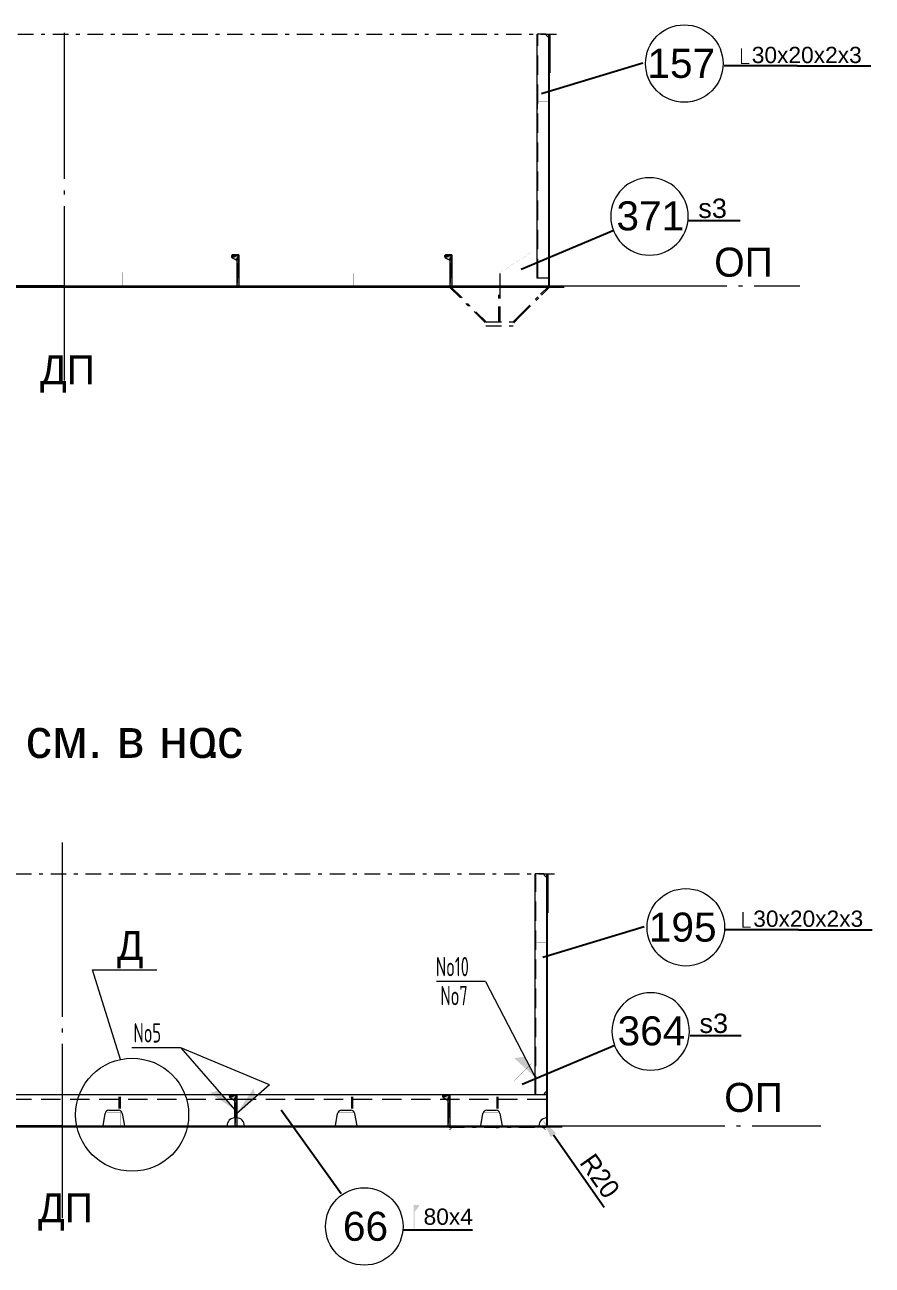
# Model space of a CAD drawing. Header units: millimetres. Extents: x 149544 to 197467, y -3118 to 25363.
# Drawn here: x 171297 to 173484, y 644 to 3846 of the extents above; entities that cross this region are included whole.
import ezdxf

# ---------------------------------------------------------------- set-up
doc = ezdxf.new("R2010")
doc.units = ezdxf.units.MM
doc.header["$MEASUREMENT"] = 0
for name, pattern in [('K5LT32768', [0]), ('K5LT32769', [0]), ('K5LT32781', [90, 40, -20, 10, -20]), ('K5LT32790', [520, 450, -30, 10, -30]), ('K5LT32791', [0]), ('K5LT32793', [10, 5, -5]), ('K5LT32795', [75, 50, -25])]:
    doc.linetypes.add(name, pattern=pattern)
doc.layers.add('pen_035', color=1, linetype='Continuous')
doc.layers.add('pen_7', color=1, linetype='Continuous')
doc.layers.add('рабочие', color=250, linetype='Continuous', lineweight=20)
doc.styles.add('KTEXTSTYLE', font='GOST_AU.SHX', dxfattribs={"width": 0.96, "height": 5})
doc.styles.add('style5', font='arial.ttf', dxfattribs={"height": 3})
doc.dimstyles.new('PB20', dxfattribs={"dimscale": 20, "dimtxt": 2.5, "dimasz": 2.5, "dimexe": 1.25, "dimexo": 0, "dimtad": 1, "dimdec": 0, "dimtxsty": 'Standard', "dimcen": 2.5, "dimclrd": 7, "dimclre": 7, "dimclrt": 4, "dimadec": 0, "dimazin": 0, "dimtfac": 1, "dimtdec": 0, "dimtmove": 0, "dimatfit": 3, "dimfxl": 1.25, "dimarcsym": 0})

# ---------------------------------------------------------------- blocks, each defined once
blk = doc.blocks.new('*D2310')
at = {"color": 7, "lineweight": -2}
blk.add_line((172792.2, 793.1), (172661, 979.4), dxfattribs=at)
at = {"color": 7}
blk.add_solid([(172667.9, 984.2), (172654.2, 974.6), (172632.3, 1020.3)], dxfattribs=at)
at = {"layer": 'Defpoints', "color": 0}
for p in [(172632.3, 1020.3), (172643.8, 1003.9)]:
    blk.add_point(p, dxfattribs=at)
at = {"color": 4, "insert": (172780.9, 874.2), "char_height": 50, "attachment_point": 5, "rotation": 305.1528}
blk.add_mtext('\\H50.0;\\W0.965;\\Q0;R\\H50.0;\\W0.965;\\Q0;\\Q0;20', dxfattribs=at)
blk = doc.blocks.new('U792')
at = {"layer": 'pen_035', "color": 1, "linetype": 'K5LT32769', "lineweight": 18, "true_color": 0xff0000}
for p in [(-179298.1, -14813.6), (-179313.1, -14813.6)]:
    blk.add_line(p, (-179314.8, -14814), dxfattribs=at)
blk = doc.blocks.new('U793')
at = {"layer": 'pen_035', "color": 1, "linetype": 'K5LT32769', "lineweight": 18, "true_color": 0xff0000}
for p in [(-179298.1, -14813.6), (-179314.8, -14814)]:
    blk.add_line(p, (-179316.1, -14815), dxfattribs=at)
blk = doc.blocks.new('U794')
at = {"layer": 'pen_035', "color": 1, "linetype": 'K5LT32769', "lineweight": 18, "true_color": 0xff0000}
for p in [(-179298.1, -14813.6), (-179316.1, -14815)]:
    blk.add_line(p, (-179316.9, -14816.6), dxfattribs=at)
blk = doc.blocks.new('U795')
at = {"layer": 'pen_035', "color": 1, "linetype": 'K5LT32769', "lineweight": 18, "true_color": 0xff0000}
for p in [(-179298.1, -14813.6), (-179316.9, -14816.6)]:
    blk.add_line(p, (-179317, -14818.3), dxfattribs=at)
blk = doc.blocks.new('U796')
at = {"layer": 'pen_035', "color": 1, "linetype": 'K5LT32769', "lineweight": 18, "true_color": 0xff0000}
for p in [(-179317, -14818.3), (-179298.1, -14813.6)]:
    blk.add_line(p, (-179316.3, -14819.9), dxfattribs=at)
blk = doc.blocks.new('U797')
at = {"layer": 'pen_035', "color": 1, "linetype": 'K5LT32769', "lineweight": 18, "true_color": 0xff0000}
for p in [(-179316.3, -14819.9), (-179298.1, -14813.6)]:
    blk.add_line(p, (-179315.1, -14821.1), dxfattribs=at)
blk = doc.blocks.new('U798')
at = {"layer": 'pen_035', "color": 1, "linetype": 'K5LT32769', "lineweight": 18, "true_color": 0xff0000}
for p in [(-179315.1, -14821.1), (-179298.1, -14813.6)]:
    blk.add_line(p, (-179305.1, -14826.8), dxfattribs=at)
blk = doc.blocks.new('U799')
at = {"layer": 'pen_035', "color": 1, "linetype": 'K5LT32769', "lineweight": 18, "true_color": 0xff0000}
for p in [(-179298.1, -14813.6), (-179305.1, -14826.8)]:
    blk.add_line(p, (-179304, -14827.7), dxfattribs=at)
blk = doc.blocks.new('U800')
at = {"layer": 'pen_035', "color": 1, "linetype": 'K5LT32769', "lineweight": 18, "true_color": 0xff0000}
for p in [(-179298.1, -14813.6), (-179304, -14827.7)]:
    blk.add_line(p, (-179303.3, -14828.9), dxfattribs=at)
blk = doc.blocks.new('U801')
at = {"layer": 'pen_035', "color": 1, "linetype": 'K5LT32769', "lineweight": 18, "true_color": 0xff0000}
for p in [(-179298.1, -14813.6), (-179303.3, -14828.9)]:
    blk.add_line(p, (-179303.1, -14830.3), dxfattribs=at)
blk = doc.blocks.new('U802')
at = {"layer": 'pen_035', "color": 1, "linetype": 'K5LT32769', "lineweight": 18, "true_color": 0xff0000}
for p in [(-179298.1, -14813.6), (-179303.1, -14830.3)]:
    blk.add_line(p, (-179303.1, -14893.6), dxfattribs=at)
blk = doc.blocks.new('U803')
at = {"layer": 'pen_035', "color": 1, "linetype": 'K5LT32769', "lineweight": 18, "true_color": 0xff0000}
for p, q in [((-179298.1, -14813.6), (-179303.1, -14893.6)), ((-179298.1, -14813.6), (-179298.1, -14893.6)), ((-179303.1, -14893.6), (-179298.1, -14893.6))]:
    blk.add_line(p, q, dxfattribs=at)
blk = doc.blocks.new('U812')
at = {"layer": 'pen_035', "color": 1, "linetype": 'K5LT32769', "lineweight": 18, "true_color": 0xff0000}
for p in [(-178748.1, -14813.6), (-178763.1, -14813.6)]:
    blk.add_line(p, (-178764.8, -14814), dxfattribs=at)
blk = doc.blocks.new('U813')
at = {"layer": 'pen_035', "color": 1, "linetype": 'K5LT32769', "lineweight": 18, "true_color": 0xff0000}
for p in [(-178748.1, -14813.6), (-178764.8, -14814)]:
    blk.add_line(p, (-178766.1, -14815), dxfattribs=at)
blk = doc.blocks.new('U814')
at = {"layer": 'pen_035', "color": 1, "linetype": 'K5LT32769', "lineweight": 18, "true_color": 0xff0000}
for p in [(-178748.1, -14813.6), (-178766.1, -14815)]:
    blk.add_line(p, (-178766.9, -14816.6), dxfattribs=at)
blk = doc.blocks.new('U815')
at = {"layer": 'pen_035', "color": 1, "linetype": 'K5LT32769', "lineweight": 18, "true_color": 0xff0000}
for p in [(-178748.1, -14813.6), (-178766.9, -14816.6)]:
    blk.add_line(p, (-178767, -14818.3), dxfattribs=at)
blk = doc.blocks.new('U816')
at = {"layer": 'pen_035', "color": 1, "linetype": 'K5LT32769', "lineweight": 18, "true_color": 0xff0000}
for p in [(-178767, -14818.3), (-178748.1, -14813.6)]:
    blk.add_line(p, (-178766.3, -14819.9), dxfattribs=at)
blk = doc.blocks.new('U817')
at = {"layer": 'pen_035', "color": 1, "linetype": 'K5LT32769', "lineweight": 18, "true_color": 0xff0000}
for p in [(-178766.3, -14819.9), (-178748.1, -14813.6)]:
    blk.add_line(p, (-178765.1, -14821.1), dxfattribs=at)
blk = doc.blocks.new('U818')
at = {"layer": 'pen_035', "color": 1, "linetype": 'K5LT32769', "lineweight": 18, "true_color": 0xff0000}
for p in [(-178765.1, -14821.1), (-178748.1, -14813.6)]:
    blk.add_line(p, (-178755.1, -14826.8), dxfattribs=at)
blk = doc.blocks.new('U819')
at = {"layer": 'pen_035', "color": 1, "linetype": 'K5LT32769', "lineweight": 18, "true_color": 0xff0000}
for p in [(-178748.1, -14813.6), (-178755.1, -14826.8)]:
    blk.add_line(p, (-178754, -14827.7), dxfattribs=at)
blk = doc.blocks.new('U820')
at = {"layer": 'pen_035', "color": 1, "linetype": 'K5LT32769', "lineweight": 18, "true_color": 0xff0000}
for p in [(-178748.1, -14813.6), (-178754, -14827.7)]:
    blk.add_line(p, (-178753.3, -14828.9), dxfattribs=at)
blk = doc.blocks.new('U821')
at = {"layer": 'pen_035', "color": 1, "linetype": 'K5LT32769', "lineweight": 18, "true_color": 0xff0000}
for p in [(-178748.1, -14813.6), (-178753.3, -14828.9)]:
    blk.add_line(p, (-178753.1, -14830.3), dxfattribs=at)
blk = doc.blocks.new('U822')
at = {"layer": 'pen_035', "color": 1, "linetype": 'K5LT32769', "lineweight": 18, "true_color": 0xff0000}
for p in [(-178748.1, -14813.6), (-178753.1, -14830.3)]:
    blk.add_line(p, (-178753.1, -14893.6), dxfattribs=at)
blk = doc.blocks.new('U823')
at = {"layer": 'pen_035', "color": 1, "linetype": 'K5LT32769', "lineweight": 18, "true_color": 0xff0000}
for p, q in [((-178748.1, -14813.6), (-178753.1, -14893.6)), ((-178748.1, -14813.6), (-178748.1, -14893.6)), ((-178753.1, -14893.6), (-178748.1, -14893.6))]:
    blk.add_line(p, q, dxfattribs=at)
blk = doc.blocks.new('U712')
at = {"layer": 'pen_035', "color": 1, "linetype": 'K5LT32769', "lineweight": 18, "true_color": 0xff0000}
for p in [(-179295.1, -16906.7), (-179310.1, -16906.7)]:
    blk.add_line(p, (-179311.8, -16907.1), dxfattribs=at)
blk = doc.blocks.new('U713')
at = {"layer": 'pen_035', "color": 1, "linetype": 'K5LT32769', "lineweight": 18, "true_color": 0xff0000}
for p in [(-179295.1, -16906.7), (-179311.8, -16907.1)]:
    blk.add_line(p, (-179313.1, -16908.2), dxfattribs=at)
blk = doc.blocks.new('U714')
at = {"layer": 'pen_035', "color": 1, "linetype": 'K5LT32769', "lineweight": 18, "true_color": 0xff0000}
for p in [(-179295.1, -16906.7), (-179313.1, -16908.2)]:
    blk.add_line(p, (-179313.9, -16909.7), dxfattribs=at)
blk = doc.blocks.new('U715')
at = {"layer": 'pen_035', "color": 1, "linetype": 'K5LT32769', "lineweight": 18, "true_color": 0xff0000}
for p in [(-179295.1, -16906.7), (-179313.9, -16909.7)]:
    blk.add_line(p, (-179314, -16911.4), dxfattribs=at)
blk = doc.blocks.new('U716')
at = {"layer": 'pen_035', "color": 1, "linetype": 'K5LT32769', "lineweight": 18, "true_color": 0xff0000}
for p in [(-179295.1, -16906.7), (-179314, -16911.4)]:
    blk.add_line(p, (-179313.4, -16913), dxfattribs=at)
blk = doc.blocks.new('U717')
at = {"layer": 'pen_035', "color": 1, "linetype": 'K5LT32769', "lineweight": 18, "true_color": 0xff0000}
for p in [(-179295.1, -16906.7), (-179313.4, -16913)]:
    blk.add_line(p, (-179312.1, -16914.2), dxfattribs=at)
blk = doc.blocks.new('U718')
at = {"layer": 'pen_035', "color": 1, "linetype": 'K5LT32769', "lineweight": 18, "true_color": 0xff0000}
for p in [(-179295.1, -16906.7), (-179312.1, -16914.2)]:
    blk.add_line(p, (-179302.1, -16920), dxfattribs=at)
blk = doc.blocks.new('U719')
at = {"layer": 'pen_035', "color": 1, "linetype": 'K5LT32769', "lineweight": 18, "true_color": 0xff0000}
for p in [(-179295.1, -16906.7), (-179302.1, -16920)]:
    blk.add_line(p, (-179301, -16920.9), dxfattribs=at)
blk = doc.blocks.new('U720')
at = {"layer": 'pen_035', "color": 1, "linetype": 'K5LT32769', "lineweight": 18, "true_color": 0xff0000}
for p in [(-179295.1, -16906.7), (-179301, -16920.9)]:
    blk.add_line(p, (-179300.3, -16922.1), dxfattribs=at)
blk = doc.blocks.new('U721')
at = {"layer": 'pen_035', "color": 1, "linetype": 'K5LT32769', "lineweight": 18, "true_color": 0xff0000}
for p in [(-179295.1, -16906.7), (-179300.3, -16922.1)]:
    blk.add_line(p, (-179300.1, -16923.4), dxfattribs=at)
blk = doc.blocks.new('U722')
at = {"layer": 'pen_035', "color": 1, "linetype": 'K5LT32769', "lineweight": 18, "true_color": 0xff0000}
for p in [(-179295.1, -16906.7), (-179300.1, -16923.4)]:
    blk.add_line(p, (-179300.1, -16986.7), dxfattribs=at)
blk = doc.blocks.new('U723')
at = {"layer": 'pen_035', "color": 1, "linetype": 'K5LT32769', "lineweight": 18, "true_color": 0xff0000}
for p, q in [((-179295.1, -16906.7), (-179300.1, -16986.7)), ((-179295.1, -16906.7), (-179295.1, -16986.7)), ((-179300.1, -16986.7), (-179295.1, -16986.7))]:
    blk.add_line(p, q, dxfattribs=at)
blk = doc.blocks.new('U732')
at = {"layer": 'pen_035', "color": 1, "linetype": 'K5LT32769', "lineweight": 18, "true_color": 0xff0000}
for p in [(-178745.1, -16906.7), (-178760.1, -16906.7)]:
    blk.add_line(p, (-178761.8, -16907.1), dxfattribs=at)
blk = doc.blocks.new('U733')
at = {"layer": 'pen_035', "color": 1, "linetype": 'K5LT32769', "lineweight": 18, "true_color": 0xff0000}
for p in [(-178745.1, -16906.7), (-178761.8, -16907.1)]:
    blk.add_line(p, (-178763.1, -16908.2), dxfattribs=at)
blk = doc.blocks.new('U734')
at = {"layer": 'pen_035', "color": 1, "linetype": 'K5LT32769', "lineweight": 18, "true_color": 0xff0000}
for p in [(-178745.1, -16906.7), (-178763.1, -16908.2)]:
    blk.add_line(p, (-178763.9, -16909.7), dxfattribs=at)
blk = doc.blocks.new('U735')
at = {"layer": 'pen_035', "color": 1, "linetype": 'K5LT32769', "lineweight": 18, "true_color": 0xff0000}
for p in [(-178745.1, -16906.7), (-178763.9, -16909.7)]:
    blk.add_line(p, (-178764, -16911.4), dxfattribs=at)
blk = doc.blocks.new('U736')
at = {"layer": 'pen_035', "color": 1, "linetype": 'K5LT32769', "lineweight": 18, "true_color": 0xff0000}
for p in [(-178745.1, -16906.7), (-178764, -16911.4)]:
    blk.add_line(p, (-178763.4, -16913), dxfattribs=at)
blk = doc.blocks.new('U737')
at = {"layer": 'pen_035', "color": 1, "linetype": 'K5LT32769', "lineweight": 18, "true_color": 0xff0000}
for p in [(-178745.1, -16906.7), (-178763.4, -16913)]:
    blk.add_line(p, (-178762.1, -16914.2), dxfattribs=at)
blk = doc.blocks.new('U738')
at = {"layer": 'pen_035', "color": 1, "linetype": 'K5LT32769', "lineweight": 18, "true_color": 0xff0000}
for p in [(-178745.1, -16906.7), (-178762.1, -16914.2)]:
    blk.add_line(p, (-178752.1, -16920), dxfattribs=at)
blk = doc.blocks.new('U739')
at = {"layer": 'pen_035', "color": 1, "linetype": 'K5LT32769', "lineweight": 18, "true_color": 0xff0000}
for p in [(-178745.1, -16906.7), (-178752.1, -16920)]:
    blk.add_line(p, (-178751, -16920.9), dxfattribs=at)
blk = doc.blocks.new('U740')
at = {"layer": 'pen_035', "color": 1, "linetype": 'K5LT32769', "lineweight": 18, "true_color": 0xff0000}
for p in [(-178745.1, -16906.7), (-178751, -16920.9)]:
    blk.add_line(p, (-178750.3, -16922.1), dxfattribs=at)
blk = doc.blocks.new('U741')
at = {"layer": 'pen_035', "color": 1, "linetype": 'K5LT32769', "lineweight": 18, "true_color": 0xff0000}
for p in [(-178745.1, -16906.7), (-178750.3, -16922.1)]:
    blk.add_line(p, (-178750.1, -16923.4), dxfattribs=at)
blk = doc.blocks.new('U742')
at = {"layer": 'pen_035', "color": 1, "linetype": 'K5LT32769', "lineweight": 18, "true_color": 0xff0000}
for p in [(-178745.1, -16906.7), (-178750.1, -16923.4)]:
    blk.add_line(p, (-178750.1, -16986.7), dxfattribs=at)
blk = doc.blocks.new('U743')
at = {"layer": 'pen_035', "color": 1, "linetype": 'K5LT32769', "lineweight": 18, "true_color": 0xff0000}
for p, q in [((-178745.1, -16906.7), (-178750.1, -16986.7)), ((-178745.1, -16906.7), (-178745.1, -16986.7)), ((-178750.1, -16986.7), (-178745.1, -16986.7))]:
    blk.add_line(p, q, dxfattribs=at)

msp = doc.modelspace()

# ---------------------------------------------------------------- hatches: boundary and pattern name
for points in [[(171849, 3172.1), (171844, 3172.1), (171844, 3235.4), (171843.7, 3236.8), (171843.1, 3238), (171842, 3238.9), (171832, 3244.7), (171830.7, 3245.9), (171830.1, 3247.5), (171830.1, 3249.2), (171830.9, 3250.7), (171832.3, 3251.8), (171834, 3252.1), (171849, 3252.1)], [(172399, 3172.1), (172394, 3172.1), (172394, 3235.4), (172393.7, 3236.8), (172393.1, 3238), (172392, 3238.9), (172382, 3244.7), (172380.7, 3245.9), (172380.1, 3247.5), (172380.1, 3249.2), (172380.9, 3250.7), (172382.3, 3251.8), (172384, 3252.1), (172399, 3252.1)], [(172586.6, 1181.6), (172559.7, 1178.7), (172613.8, 1128.9)], [(171796.6, 1094.5), (171774.7, 1088.6), (171838.8, 1045.2)], [(171893.1, 1078), (171887.1, 1099.9), (171843.8, 1035.9)], [(171843.8, 1003.9), (171838.8, 1003.9), (171838.8, 1067.2), (171838.5, 1068.6), (171837.8, 1069.8), (171836.8, 1070.7), (171826.8, 1076.5), (171825.5, 1077.6), (171824.8, 1079.2), (171824.9, 1081), (171825.7, 1082.5), (171827.1, 1083.5), (171828.8, 1083.9), (171843.8, 1083.9)], [(172393.8, 1003.9), (172388.8, 1003.9), (172388.8, 1067.2), (172388.5, 1068.6), (172387.8, 1069.8), (172386.8, 1070.7), (172376.8, 1076.5), (172375.5, 1077.6), (172374.8, 1079.2), (172374.9, 1081), (172375.7, 1082.5), (172377.1, 1083.5), (172378.8, 1083.9), (172393.8, 1083.9)]]:
    msp.add_hatch(color=0).paths.add_polyline_path(points)
at = {"layer": 'рабочие', "lineweight": 18}
h = msp.add_hatch(color=256, dxfattribs=at)
edge = h.paths.add_edge_path()
edge.add_line((172300.4, 738), (172302.9, 738))
edge.add_line((172302.9, 738), (172302.9, 779.2))
edge.add_arc((172309.3, 779.2), 6.4, 142.3567, 180, ccw=False)
edge.add_line((172304.3, 783.1), (172314, 795.8))
edge.add_arc((172312.5, 797), 1.92, 322.3567, 360)
edge.add_line((172314.4, 797), (172314.4, 797.7))
edge.add_arc((172312.5, 797.7), 1.92, 360, 450)
edge.add_line((172312.5, 799.6), (172300.4, 799.6))
edge.add_line((172300.4, 799.6), (172300.4, 738))

# ---------------------------------------------------------------- linework, layer by layer
at = {"color": 0, "linetype": 'K5LT32781', "lineweight": 18}
for p, q in [((170109, 3822.1), (172689, 3822.1)), ((172392.7, 3169.1), (172484.9, 3077)), ((172397, 3169.1), (172497, 3069.1)), ((172520, 3079.1), (172520, 3169.1)), ((172524, 3079.1), (172524, 3169.1)), ((172571.9, 3094), (172628.1, 3150.3)), ((172574, 3091.9), (172630.2, 3148.1)), ((172628.1, 3150.3), (172647, 3169.1)), ((172630.2, 3148.1), (172649.1, 3167)), ((172487, 3079.1), (172557, 3079.1)), ((172557, 3079.1), (172571.9, 3094)), ((172559.1, 3077), (172574, 3091.9)), ((172487, 3069.1), (172557, 3069.1)), ((170103.8, 1653.9), (172683.8, 1653.9)), ((172392.1, 1003.9), (172641.5, 1003.9)), ((172392.1, 1000.4), (172641.5, 1000.4)), ((172393.3, 995.2), (172394.5, 993.9)), ((172395.4, 997.3), (172396.6, 996)), ((172514.8, 998), (172514.8, 1000.1)), ((172514.8, 998), (172514.8, 1000.1)), ((172518.8, 998), (172518.8, 1000.1)), ((172518.8, 998), (172518.8, 1000.1)), ((172636.9, 996), (172638.2, 997.3)), ((172639, 993.9), (172640.3, 995.2))]:
    msp.add_line(p, q, dxfattribs=at)
at = {"color": 0, "linetype": 'K5LT32768', "lineweight": 18}
for p, q in [((171390.1, 3822.1), (171410, 3822.1)), ((171399, 3140.1), (171399, 3204.1)), ((172524, 3140.1), (172524, 3204.1)), ((171543.9, 1175.2), (171472, 1406.5)), ((171472, 1406.5), (171637.3, 1406.5)), ((172486.3, 1376.3), (172359.4, 1376.3)), ((172486.3, 1376.3), (172613.8, 1128.9)), ((171699.8, 1204.7), (171573, 1204.7)), ((171699.8, 1204.7), (171838.8, 1045.2)), ((171928.2, 1109.4), (171699.8, 1204.7)), ((171928.2, 1109.4), (171843.8, 1035.9)), ((171393.8, 971.9), (171393.8, 1035.9))]:
    msp.add_line(p, q, dxfattribs=at)
at = {"color": 0, "linetype": 'K5LT32790', "lineweight": 18}
for p, q in [((171399, 2928.2), (171399, 3825.1)), ((169019, 3172.1), (173297.3, 3172.1)), ((171393.8, 765), (171393.8, 1742.2)), ((169013.8, 1003.9), (173350.9, 1003.9))]:
    msp.add_line(p, q, dxfattribs=at)
at = {"color": 0, "linetype": 'K5LT32769', "lineweight": 18}
for p, q in [((172642, 3822.1), (172619, 3822.1)), ((172619, 3192.1), (172619, 3822.1)), ((172653, 3722.1), (172653, 3822.1)), ((172649, 3172.1), (172649, 3722.1)), ((172651, 3172.1), (172651, 3722.1)), ((170149, 3172.1), (172649, 3172.1)), ((172649, 3192.1), (172619, 3192.1)), ((172649, 3172.1), (172689, 3172.1)), ((170149, 3169.1), (172649, 3169.1)), ((172649, 3169.1), (172689, 3169.1)), ((172636.8, 1653.9), (172613.8, 1653.9)), ((172613.8, 1083.9), (172613.8, 1653.9)), ((172647.8, 1553.9), (172647.8, 1653.9)), ((172643.8, 1003.9), (172643.8, 1553.9)), ((172645.8, 1003.9), (172645.8, 1553.9)), ((171824.8, 1083.9), (170962.8, 1083.9)), ((171540.8, 1061.8), (171540.8, 1078.9)), ((171540.8, 1048.4), (171540.8, 1061.8)), ((171543.8, 1061.8), (171543.8, 1078.9)), ((171543.8, 1048.4), (171543.8, 1061.8)), ((171824.8, 1080.3), (171824.8, 1083.9)), ((171836.3, 1070.8), (171827.3, 1076)), ((171838.8, 1023.9), (171838.8, 1066.5)), ((171843.8, 1023.9), (171843.8, 1083.9)), ((172643.8, 1083.9), (171843.8, 1083.9)), ((172140.8, 1061.8), (172140.8, 1078.9)), ((172140.8, 1048.4), (172140.8, 1061.8)), ((172143.8, 1061.8), (172143.8, 1078.9)), ((172143.8, 1048.4), (172143.8, 1061.8)), ((172515.8, 1061.8), (172515.8, 1078.9)), ((172515.8, 1061.8), (172515.8, 1078.9)), ((172515.8, 1048.4), (172515.8, 1061.8)), ((172515.8, 1048.4), (172515.8, 1061.8)), ((172518.8, 1061.8), (172518.8, 1078.9)), ((172518.8, 1061.8), (172518.8, 1078.9)), ((172518.8, 1048.4), (172518.8, 1061.8)), ((172518.8, 1048.4), (172518.8, 1061.8)), ((172636.8, 1083.9), (172613.8, 1083.9)), ((172643.8, 1023.9), (172643.8, 1083.9)), ((171498.8, 1003.9), (171504.3, 1035.6)), ((171514.2, 1043.9), (171538.4, 1043.9)), ((171548.2, 1035.6), (171553.8, 1003.9)), ((172098.8, 1003.9), (172104.3, 1035.6)), ((172114.2, 1043.9), (172138.4, 1043.9)), ((172148.2, 1035.6), (172153.8, 1003.9)), ((172473.8, 1003.9), (172479.3, 1035.6)), ((172473.8, 1003.9), (172479.3, 1035.6)), ((172489.2, 1043.9), (172513.4, 1043.9)), ((172489.2, 1043.9), (172513.4, 1043.9)), ((172523.2, 1035.6), (172528.8, 1003.9)), ((172523.2, 1035.6), (172528.8, 1003.9)), ((170143.8, 1003.9), (172643.8, 1003.9)), ((170143.8, 1000.9), (172643.8, 1000.9)), ((172643.8, 1003.9), (172683.8, 1003.9)), ((172643.8, 1000.9), (172683.8, 1000.9))]:
    msp.add_line(p, q, dxfattribs=at)
at = {"color": 0, "linetype": 'K5LT32795', "lineweight": 18}
for p, q in [((172621, 3192.1), (172621, 3823.3)), ((172615.8, 1082.8), (172615.8, 1655.1)), ((171838.8, 1071.9), (170948.8, 1071.9)), ((172643.8, 1071.9), (171843.8, 1071.9))]:
    msp.add_line(p, q, dxfattribs=at)
at = {"color": 0, "linetype": 'K5LT32791', "lineweight": 18}
for p, q in [((172649, 3172.1), (172649, 3822.1)), ((171399, 3172.1), (170149, 3172.1)), ((171399, 3172.1), (172649, 3172.1)), ((172643.8, 1003.9), (172643.8, 1653.9)), ((171393.8, 1003.9), (170143.8, 1003.9)), ((171393.8, 1003.9), (172636.9, 1003.9))]:
    msp.add_line(p, q, dxfattribs=at)
at = {"color": 7}
for p, q in [((172891.7, 3746.9), (172630.4, 3668)), ((173290, 3739.8), (173101.6, 3739.8)), ((173010.8, 3340.5), (173142.7, 3340.5)), ((172816.9, 3315), (172577.9, 3214.2)), ((172895.6, 1517.1), (172634.2, 1438.2)), ((173293.8, 1510), (173105.5, 1510)), ((173013.8, 1236.6), (173145.7, 1236.6)), ((172819.9, 1211), (172580.9, 1110.2)), ((172271.8, 734.8), (172452.1, 734.8))]:
    msp.add_line(p, q, dxfattribs=at)
for p, q in [((173290, 3739.8), (173480, 3739.8)), ((173293.8, 1510), (173483.8, 1510))]:
    msp.add_line(p, q)
at = {"color": 0}
msp.add_line((172113, 827.9), (171958.9, 1044.4), dxfattribs=at)
at = {"const_width": 3}
for points in [[(173146.7, 3785.5), (173146.7, 3746.2), (173166.4, 3746.2)], [(173150.6, 1555.7), (173150.6, 1516.4), (173170.2, 1516.4)]]:
    msp.add_lwpolyline(points, dxfattribs=at)
at = {"color": 0, "linetype": 'K5LT32793', "const_width": 0.18}
for points in [[(172649, 3647.1), (172649, 3646.1), (172648.7, 3645.4), (172648, 3645.1), (172623, 3645.1), (172622, 3644.9), (172621.3, 3644.1), (172621, 3643.1), (172621, 3628.1), (172620.7, 3627.4), (172620, 3627.1), (172619, 3627.1), (172619, 3647.1), (172649, 3647.1)], [(172643.8, 1478.9), (172643.8, 1477.9), (172643.5, 1477.2), (172642.8, 1476.9), (172617.8, 1476.9), (172616.8, 1476.6), (172616, 1475.9), (172615.8, 1474.9), (172615.8, 1459.9), (172615.5, 1459.2), (172614.8, 1458.9), (172613.8, 1458.9), (172613.8, 1478.9), (172643.8, 1478.9)], [(172393.8, 1003.9), (172388.8, 1003.9), (172388.8, 1067.2), (172388.5, 1068.6), (172387.8, 1069.8), (172386.8, 1070.7), (172376.8, 1076.5), (172375.5, 1077.6), (172374.8, 1079.2), (172374.9, 1081), (172375.7, 1082.5), (172377.1, 1083.5), (172378.8, 1083.9), (172393.8, 1083.9), (172393.8, 1003.9)]]:
    msp.add_lwpolyline(points, dxfattribs=at)
at = {"color": 0, "linetype": 'K5LT32769', "const_width": 0.18}
for points in [[(172649, 3647.1), (172649, 3646.1), (172648.7, 3645.4), (172648, 3645.1), (172623, 3645.1), (172622, 3644.9), (172621.3, 3644.1), (172621, 3643.1), (172621, 3628.1), (172620.7, 3627.4), (172620, 3627.1), (172619, 3627.1), (172619, 3647.1), (172649, 3647.1)], [(172619, 3172.1), (172619, 3262.1), (172609, 3262.1), (172524, 3207.1), (172524, 3182.1), (172534, 3172.1)], [(171549, 3172.1), (171546, 3172.1), (171546, 3204.1), (171514, 3204.1), (171514, 3207.1), (171549, 3207.1), (171549, 3172.1)], [(172149, 3172.1), (172146, 3172.1), (172146, 3204.1), (172114, 3204.1), (172114, 3207.1), (172149, 3207.1), (172149, 3172.1)], [(172524, 3172.1), (172521, 3172.1), (172521, 3204.1), (172489, 3204.1), (172489, 3207.1), (172524, 3207.1), (172524, 3172.1)], [(172643.8, 1478.9), (172643.8, 1477.9), (172643.5, 1477.2), (172642.8, 1476.9), (172617.8, 1476.9), (172616.8, 1476.6), (172616, 1475.9), (172615.8, 1474.9), (172615.8, 1459.9), (172615.5, 1459.2), (172614.8, 1458.9), (172613.8, 1458.9), (172613.8, 1478.9), (172643.8, 1478.9)], [(172613.8, 1093.9), (172613.8, 1163.9), (172603.8, 1163.9), (172533.8, 1093.9), (172533.8, 1083.9), (172603.8, 1083.9), (172613.8, 1093.9)], [(171543.8, 1003.9), (171540.8, 1003.9), (171540.8, 1035.9), (171508.8, 1035.9), (171508.8, 1038.9), (171543.8, 1038.9), (171543.8, 1003.9)], [(172143.8, 1003.9), (172140.8, 1003.9), (172140.8, 1035.9), (172108.8, 1035.9), (172108.8, 1038.9), (172143.8, 1038.9), (172143.8, 1003.9)], [(172518.8, 1003.9), (172515.8, 1003.9), (172515.8, 1035.9), (172483.8, 1035.9), (172483.8, 1038.9), (172518.8, 1038.9), (172518.8, 1003.9)], [(172518.8, 1003.9), (172515.8, 1003.9), (172515.8, 1035.9), (172483.8, 1035.9), (172483.8, 1038.9), (172518.8, 1038.9), (172518.8, 1003.9)]]:
    msp.add_lwpolyline(points, dxfattribs=at)
at = {"color": 0, "linetype": 'K5LT32768', "lineweight": 18}
for centre, radius in [((172999, 3746), 100), ((173002.9, 1516.2), 100), ((171573.9, 1032.4), 145.9), ((172173.1, 743.9), 100)]:
    msp.add_circle(centre, radius, dxfattribs=at)
at = {"color": 0, "linetype": 'K5LT32769', "lineweight": 18}
for centre, radius, start, end in [((172649, 3822.1), 7, 180, 270), ((172643.8, 1653.9), 7, 180, 270), ((172643.8, 1083.9), 7, 90, 180), ((171829.8, 1080.3), 5, 180, 240), ((171833.8, 1066.5), 5, 0, 60), ((171514.2, 1033.9), 10, 90, 170.0737), ((171538.4, 1033.9), 10, 9.9262, 89.9999), ((172114.2, 1033.9), 10, 90, 170.0738), ((172138.4, 1033.9), 10, 9.9263, 90), ((172489.2, 1033.9), 10, 90, 170.0738), ((172489.2, 1033.9), 10, 90, 170.0738), ((172513.4, 1033.9), 10, 9.9262, 90), ((172513.4, 1033.9), 10, 9.9262, 90), ((171838.8, 1003.9), 20, 90, 180), ((171843.8, 1003.9), 20, 0, 90), ((172643.8, 1003.9), 20, 90, 180)]:
    msp.add_arc(centre, radius, start, end, dxfattribs=at)
at = {"color": 0, "linetype": 'K5LT32768', "lineweight": 18}
for centre, start, end in [((172909.1, 3351.4), 0, 180), ((172909.1, 3351.4), 180, 0), ((172912.2, 1247.4), 0, 180), ((172912.2, 1247.4), 180, 0)]:
    msp.add_arc(centre, 100, start, end, dxfattribs=at)

# ---------------------------------------------------------------- block references
at = {"color": 0}
for name, p in [('U714', (351144.1, 20158.9)), ('U715', (351144.1, 20158.9)), ('U716', (351144.1, 20158.9)), ('U717', (351144.1, 20158.9)), ('U713', (351144.1, 20158.9)), ('U718', (351144.1, 20158.9)), ('U712', (351144.1, 20158.9)), ('U719', (351144.1, 20158.9)), ('U720', (351144.1, 20158.9)), ('U721', (351144.1, 20158.9)), ('U722', (351144.1, 20158.9)), ('U723', (351144.1, 20158.9)), ('U734', (351144.1, 20158.9)), ('U735', (351144.1, 20158.9)), ('U736', (351144.1, 20158.9)), ('U737', (351144.1, 20158.9)), ('U733', (351144.1, 20158.9)), ('U738', (351144.1, 20158.9)), ('U732', (351144.1, 20158.9)), ('U739', (351144.1, 20158.9)), ('U740', (351144.1, 20158.9)), ('U741', (351144.1, 20158.9)), ('U742', (351144.1, 20158.9)), ('U743', (351144.1, 20158.9)), ('U795', (351141.8, 15897.5)), ('U796', (351141.8, 15897.5)), ('U794', (351141.8, 15897.5)), ('U797', (351141.8, 15897.5)), ('U793', (351141.8, 15897.5)), ('U798', (351141.8, 15897.5)), ('U792', (351141.8, 15897.5)), ('U799', (351141.8, 15897.5)), ('U800', (351141.8, 15897.5)), ('U801', (351141.8, 15897.5)), ('U802', (351141.8, 15897.5)), ('U803', (351141.8, 15897.5)), ('U815', (351141.8, 15897.5)), ('U816', (351141.8, 15897.5)), ('U814', (351141.8, 15897.5)), ('U817', (351141.8, 15897.5)), ('U813', (351141.8, 15897.5)), ('U818', (351141.8, 15897.5)), ('U812', (351141.8, 15897.5)), ('U819', (351141.8, 15897.5)), ('U820', (351141.8, 15897.5)), ('U821', (351141.8, 15897.5)), ('U822', (351141.8, 15897.5)), ('U823', (351141.8, 15897.5))]:
    msp.add_blockref(name, p, dxfattribs=at)

# ---------------------------------------------------------------- texts
at = {"color": 0, "char_height": 2.5, "attachment_point": 1, "style": 'KTEXTSTYLE'}
for s, insert in [('\\H3.5;\\W0.965;\\Q15;\\Q0;\\W0.765;\\H50.00;{\\c16711935;No10}', (172357.8, 1439.6)), ('\\H3.5;\\W0.965;\\Q15;\\Q0;\\W0.765;\\H50.00;{\\c16711935;No7}', (172369.6, 1364.8)), ('\\H3.5;\\W0.965;\\Q15;\\Q0;\\W0.765;\\H50.00;{\\c16711935;No5}', (171577.4, 1268.7))]:
    msp.add_mtext(s, dxfattribs=dict(at, insert=insert))
at = {"layer": 'pen_7', "color": 2, "style": 'style5'}
for s, height, p in [('157', 75, (172903.7, 3709)), ('371', 75, (172823.8, 3315.3)), ('195', 75, (172907.5, 1479.2)), ('364', 75, (172826.8, 1211.4)), ('66', 75, (172117.9, 706.9)), ('80x4', 42, (172326.1, 748.2))]:
    msp.add_text(s, height=height, dxfattribs=at).set_placement(p)
at = {"layer": 'pen_7', "color": 0, "style": 'style5'}
for s, height, p in [('30х20х2х3', 42, (173173.1, 3747.2)), ('s3', 50, (173035.1, 3347.4)), ('30х20х2х3', 42, (173176.9, 1517.4)), ('s3', 50, (173038.1, 1243.4))]:
    msp.add_text(s, height=height, dxfattribs=at).set_placement(p)
at = {"layer": 'pen_7', "color": 0, "style": 'style5', "width": 0.965}
for s, height, p in [('ОП', 75, (173076.1, 3195.8)), ('ДП', 75, (171336.6, 2917.8)), ('см', 100, (171299.4, 1953.6)), ('в нос', 100, (171534.4, 1953.6)), ('. ', 100, (171459.5, 1953.6)), ('Д', 75, (171534.6, 1431.6)), ('ОП', 75, (173102, 1039.5)), ('ДП', 75, (171331.4, 754.6))]:
    msp.add_text(s, height=height, dxfattribs=at).set_placement(p)
at = {"layer": 'pen_7', "color": 6, "true_color": 0xff00ff, "style": 'style5', "width": 0.965}
msp.add_text('.', height=100, dxfattribs=at).set_placement((171764.2, 1953.6))

# ---------------------------------------------------------------- dimensions: what is measured, and where the dimension line sits
at = {"color": 0}
dim = msp.add_radius_dim(center=(172643.8, 1003.9), mpoint=(172632.3, 1020.3), text='\\H50.0;\\W0.965;\\Q0;R\\H50.0;\\W0.965;\\Q0;\\Q0;20', dimstyle='PB20', dxfattribs=at)
dim.commit()
dim.dimension.update_dxf_attribs({"geometry": '*D2310', "text_midpoint": (172750.3, 852.7), "dimtype": 164})

doc.saveas('drawing.dxf')
